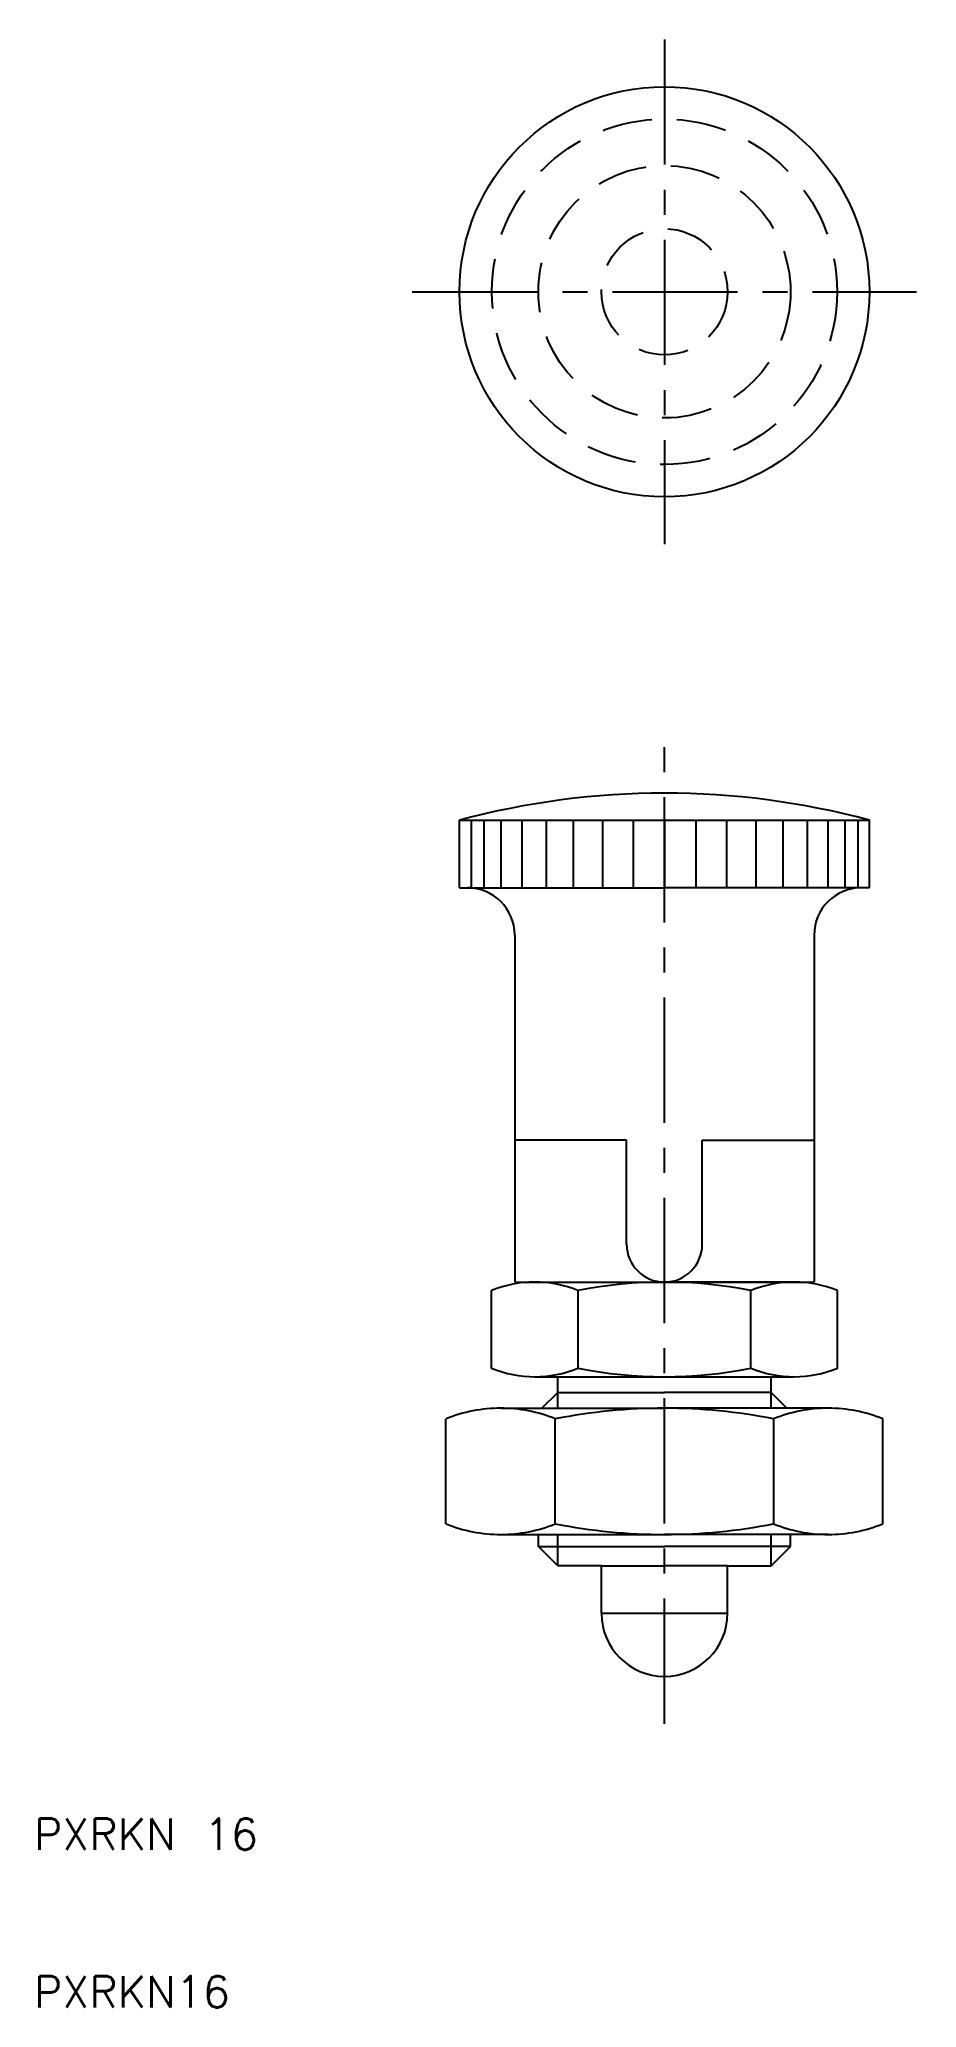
# Model space of a CAD drawing. Extents: x 10 to 66, y 10 to 135.
import ezdxf

# ---------------------------------------------------------------- set-up
doc = ezdxf.new("R2010")
doc.units = 0
doc.header["$LTSCALE"] = 0.25
doc.linetypes.add('CENTER', pattern=[50.8, 31.75, -6.35, 6.35, -6.35])
doc.linetypes.add('DASHED', pattern=[19.05, 12.7, -6.35])
doc.layers.get('0').update_dxf_attribs({"linetype": 'CONTINUOUS'})
doc.layers.add('CENTER', color=1, linetype='CENTER')
doc.styles.get("Standard").update_dxf_attribs({"font": 'txt.shx', "bigfont": 'extfont.shx'})

msp = doc.modelspace()

# ---------------------------------------------------------------- linework, layer by layer
for p, q in [((37, 85.28), (63, 85.28)), ((37, 81), (37, 85.28)), ((63, 81), (63, 85.28)), ((37, 81), (38.3, 81)), ((38.3, 81), (50, 81)), ((61.7, 81), (50, 81)), ((63, 81), (61.7, 81)), ((40.5, 78), (40.5, 56)), ((59.5, 78), (59.5, 56)), ((47.6, 65), (40.5, 65)), ((47.6, 58.4), (47.6, 65)), ((52.4, 65), (59.5, 65)), ((52.4, 58.4), (52.4, 65)), ((39.03, 50.53), (39.03, 55.47)), ((40.5, 56), (59.5, 56)), ((41.77, 56), (50, 56)), ((44.52, 50.53), (44.52, 55.47)), ((58.23, 56), (50, 56)), ((55.48, 50.53), (55.48, 55.47)), ((60.97, 50.53), (60.97, 55.47)), ((41.77, 50), (50, 50)), ((43.23, 50), (56.77, 50)), ((43.23, 49), (43.23, 50)), ((50, 50), (58.23, 50)), ((56.77, 49), (56.77, 50)), ((42.23, 48), (43.23, 49)), ((43.23, 49), (50, 49)), ((56.77, 49), (50, 49)), ((57.77, 48), (56.77, 49)), ((39.61, 48), (50, 48)), ((60.39, 48), (50, 48)), ((36.14, 40.67), (36.14, 47.33)), ((43.07, 40.67), (43.07, 47.33)), ((56.93, 40.67), (56.93, 47.33)), ((63.86, 40.67), (63.86, 47.33)), ((39.61, 40), (50, 40)), ((42, 39.23), (42, 40)), ((60.39, 40), (50, 40)), ((58, 39.23), (58, 40)), ((42, 39.23), (50, 39.23)), ((43.23, 38), (42, 39.23)), ((58, 39.23), (50, 39.23)), ((56.77, 38), (58, 39.23)), ((46, 38), (43.23, 38)), ((46, 35), (46, 38)), ((46, 38), (50, 38)), ((54, 38), (50, 38)), ((54, 35), (54, 38)), ((54, 38), (56.77, 38)), ((46, 35), (54, 35))]:
    msp.add_line(p, q)
at = {"color": 3}
for p, q in [((37.74, 85.28), (37.74, 81)), ((38.55, 85.28), (38.55, 81)), ((39.63, 85.28), (39.63, 81)), ((40.95, 85.28), (40.95, 81)), ((42.49, 85.28), (42.49, 81)), ((44.21, 85.28), (44.21, 81)), ((46.06, 85.28), (46.06, 81)), ((48.01, 85.28), (48.01, 81)), ((50, 85.28), (50, 81)), ((51.99, 85.28), (51.99, 81)), ((53.94, 85.28), (53.94, 81)), ((55.79, 85.28), (55.79, 81)), ((57.51, 85.28), (57.51, 81)), ((59.05, 85.28), (59.05, 81)), ((60.37, 85.28), (60.37, 81)), ((61.45, 85.28), (61.45, 81)), ((62.26, 85.28), (62.26, 81)), ((43.23, 48), (43.23, 49)), ((56.77, 48), (56.77, 49)), ((43.23, 38), (43.23, 40)), ((56.77, 38), (56.77, 40))]:
    msp.add_line(p, q, dxfattribs=at)
msp.add_circle((50, 118.78), 13)
at = {"color": 3, "linetype": 'DASHED'}
for radius in [10.95, 8, 4]:
    msp.add_circle((50, 118.78), radius, dxfattribs=at)
for centre, radius, start, end in [((50, 37), 50, 74.9299, 105.0701), ((37.5, 78), 3, 0, 90), ((62.5, 78), 3, 90, 180), ((50, 58.4), 2.4, 180, 0), ((41.77, 48.68), 7.32, 68.0126, 111.9874), ((50, 27.5), 28.5, 78.9042, 101.0958), ((58.23, 48.68), 7.32, 68.0126, 111.9874), ((41.77, 57.32), 7.32, 248.0126, 291.9874), ((50, 78.5), 28.5, 258.9042, 281.0958), ((58.23, 57.32), 7.32, 248.0126, 291.9874), ((39.61, 38.75), 9.25, 90, 111.9874), ((39.61, 38.75), 9.25, 68.0126, 90), ((50, 12), 36, 78.9042, 101.0958), ((60.39, 38.75), 9.25, 90, 111.9874), ((60.39, 38.75), 9.25, 68.0126, 90), ((39.61, 49.25), 9.25, 248.0126, 270), ((39.61, 49.25), 9.25, 270, 291.9874), ((50, 76), 36, 258.9042, 281.0958), ((60.39, 49.25), 9.25, 248.0126, 270), ((60.39, 49.25), 9.25, 270, 291.9874), ((50, 35), 4, 180, 0)]:
    msp.add_arc(centre, radius, start, end)
at = {"layer": 'CENTER', "color": 1, "linetype": 'CENTER'}
for p, q in [((50, 134.78), (50, 102.78)), ((34, 118.78), (66, 118.78)), ((50, 28), (50, 90))]:
    msp.add_line(p, q, dxfattribs=at)

# ---------------------------------------------------------------- texts
for s, p in [('PXRKN 16', (10, 20)), ('PXRKN16', (10, 10))]:
    msp.add_text(s, height=2).set_placement(p)

doc.saveas('drawing.dxf')
